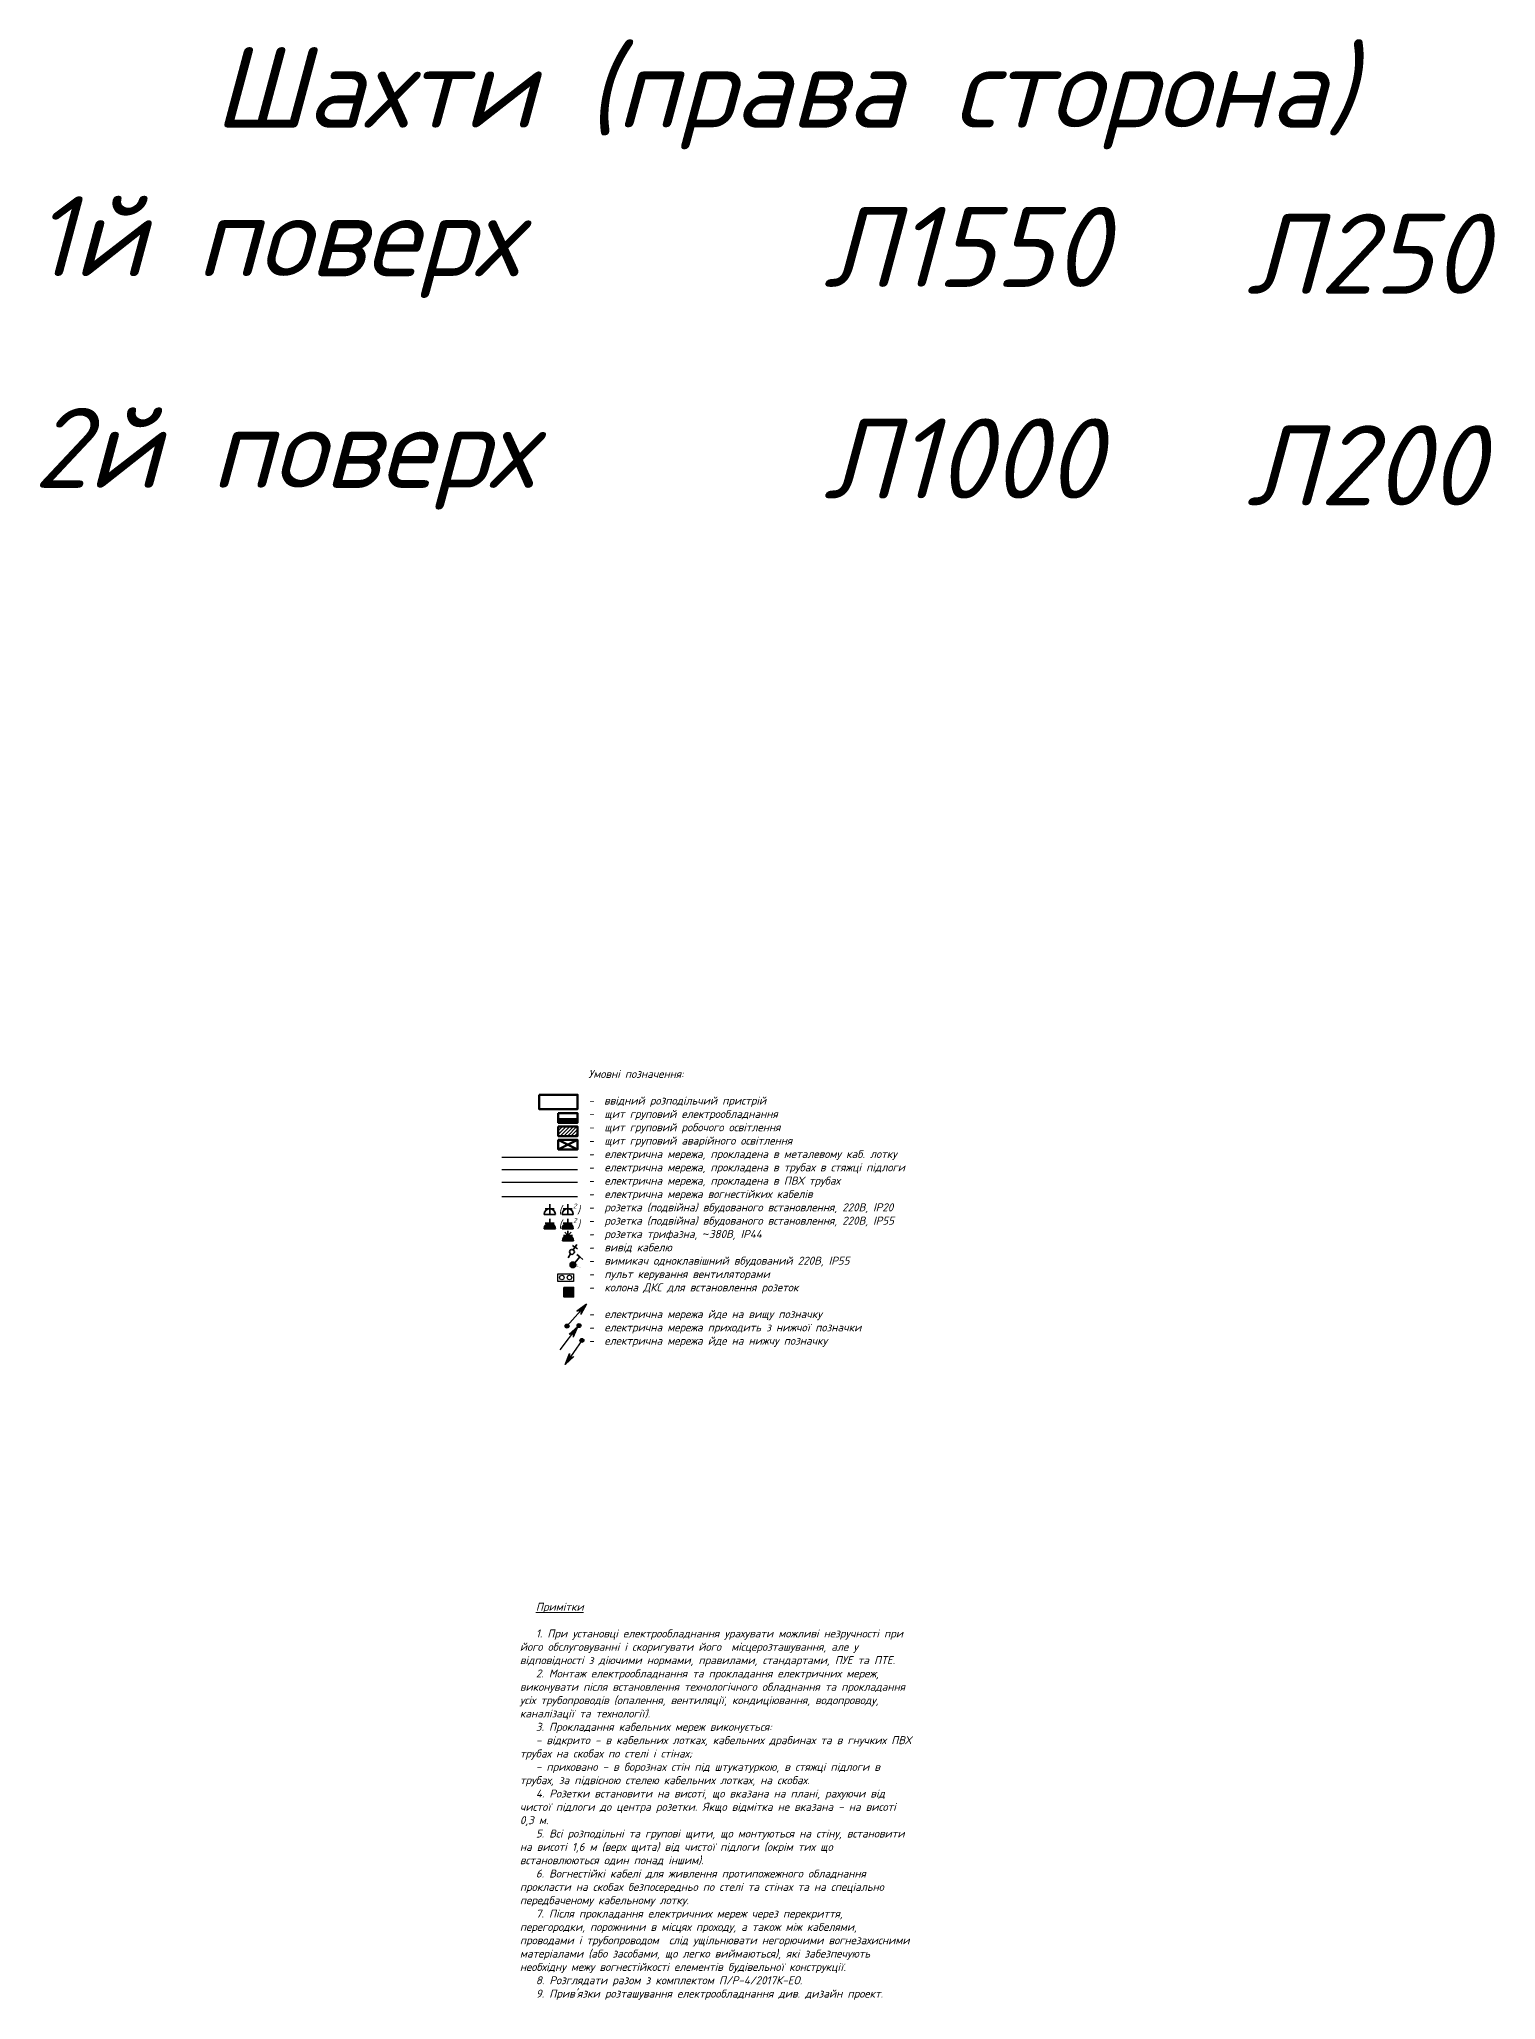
# Model space of a CAD drawing. Header units: millimetres. Extents: x -164867 to 807677, y -316775 to 513985.
# Drawn here: x 250253 to 295763, y 231017 to 292272 of the extents above; entities that cross this region are included whole.
import ezdxf

# ---------------------------------------------------------------- set-up
doc = ezdxf.new("R2010")
doc.units = ezdxf.units.MM
doc.layers.add('E_Hidden atributes', color=2, linetype='Continuous', plot=False)
for name, color, linetype, lineweight in [('E_Аварійні мережі', 1, 'Continuous', 30), ('E_В лотку', 5, 'Kabl_in_Lotok', 30), ('E_Вент-о6ладнання', 84, 'Continuous', 30), ('E_Вимикачі', 84, 'Continuous', 35), ('E_Обладнання', 84, 'Continuous', 35), ('E_Розп. мережі', 5, 'Continuous', 30), ('E_Щити', 1, 'Continuous', 50)]:
    doc.layers.add(name, color=color, linetype=linetype, lineweight=lineweight)
doc.styles.add('GOST 2.304', font='isocpeui.ttf')
doc.styles.add('ГОСТ 2.304', font='isocpeui.ttf')
doc.linetypes.add('Kabl_in_Lotok', pattern='A,10,[130,ltypeshp.shx,S=1,R=0,X=0,Y=0],1,[130,ltypeshp.shx,S=1,R=90,X=0,Y=-1],1,[130,ltypeshp.shx,S=1,R=0,X=0,Y=0],10', length=22)
doc.linetypes.add('Kabl_in_Tube', pattern='A,10,[133,ltypeshp.shx,S=1,R=0,X=0,Y=0],10', length=20)

# ---------------------------------------------------------------- blocks, each defined once
blk = doc.blocks.new('электровывод')
at = {"color": 0, "linetype": 'ByBlock', "lineweight": -2}
for p, q in [((-123, 124), (-205, 207)), ((-202, 127), (-125, 204)), ((-59, 60), (0, 0))]:
    blk.add_line(p, q, dxfattribs=at)
blk.add_circle((-91, 92), 44.9, dxfattribs=at)
blk = doc.blocks.new('*U6')
at = {"lineweight": 40}
h = blk.add_hatch(color=0, dxfattribs=at)
h.dxf.hatch_style = 1
h.paths.add_polyline_path([(300, 150), (-300, 150), (-300, 0), (300, 0)])
at = {"color": 0}
blk.add_lwpolyline([(-300, 300), (300, 300), (300, 0), (-300, 0)], close=True, dxfattribs=at)
blk = doc.blocks.new('*U5')
at = {"lineweight": 20}
h = blk.add_hatch(dxfattribs=at)
h.set_pattern_fill('ANSI31', color=0, scale=25)
h.paths.add_polyline_path([(-300, 300), (-300, 0), (300, 0), (300, 300)])
at = {"color": 0}
blk.add_lwpolyline([(-300, 300), (300, 300), (300, 0), (-300, 0)], close=True, dxfattribs=at)
blk = doc.blocks.new('*U4')
at = {"color": 0}
for p, q in [((-300, 300), (300, 0)), ((-300, 0), (300, 300))]:
    blk.add_line(p, q, dxfattribs=at)
blk.add_lwpolyline([(-300, 300), (300, 300), (300, 0), (-300, 0)], close=True, dxfattribs=at)
blk = doc.blocks.new('*U69')
at = {"lineweight": -2}
h = blk.add_hatch(color=256, dxfattribs=at)
edge = h.paths.add_edge_path()
edge.add_arc((0.1, 0), 1.28, 0, 360)
h = blk.add_hatch(color=256, dxfattribs=at)
h.paths.add_polyline_path([(-0.5, -0.7), (-5.3, -6.2), (-2.9, -5.2)])
h.paths.add_polyline_path([(-0.5, -0.7), (-2.9, -5.2), (-2.4, -7.8)])
for p, q in [((-9.2, -16.8), (-0.5, -0.7)), ((-0.5, -0.7), (-5.3, -6.2)), ((-0.5, -0.7), (-5.3, -6.2)), ((-5.3, -6.2), (-2.9, -5.2)), ((-5.3, -6.2), (-2.9, -5.2)), ((-2.9, -5.2), (-2.4, -7.8)), ((-2.9, -5.2), (-2.4, -7.8)), ((-0.5, -0.7), (-2.4, -7.8)), ((-0.5, -0.7), (-2.4, -7.8))]:
    blk.add_line(p, q, dxfattribs=at)
blk.add_circle((0.1, 0), 1.24, dxfattribs=at)
blk = doc.blocks.new('*U68')
at = {"lineweight": -2}
h = blk.add_hatch(color=256, dxfattribs=at)
h.paths.add_polyline_path([(8.8, 16.1), (3.9, 10.6), (6.3, 11.7)])
h.paths.add_polyline_path([(8.8, 16.1), (6.3, 11.7), (6.8, 9)])
h = blk.add_hatch(color=256, dxfattribs=at)
edge = h.paths.add_edge_path()
edge.add_arc((0.1, 0), 1.28, 0, 360)
for p, q in [((0, 0), (8.8, 16.1)), ((8.8, 16.1), (3.9, 10.6)), ((8.8, 16.1), (6.8, 9)), ((3.9, 10.6), (6.3, 11.7)), ((6.3, 11.7), (6.8, 9))]:
    blk.add_line(p, q, dxfattribs=at)
blk.add_circle((0.1, 0), 1.24, dxfattribs=at)
blk = doc.blocks.new('*U18')
at = {"lineweight": -2}
h = blk.add_hatch(color=256, dxfattribs=at)
edge = h.paths.add_edge_path()
edge.add_arc((0.1, 0), 1.28, 0, 360)
h = blk.add_hatch(color=256, dxfattribs=at)
h.paths.add_polyline_path([(8.9, -16.1), (4, -10.6), (6.4, -11.7)])
h.paths.add_polyline_path([(8.9, -16.1), (6.4, -11.7), (6.9, -9)])
for p, q in [((0.1, 0), (8.9, -16.1)), ((8.9, -16.1), (4, -10.6)), ((4, -10.6), (6.4, -11.7)), ((6.4, -11.7), (6.9, -9)), ((8.9, -16.1), (6.9, -9))]:
    blk.add_line(p, q, dxfattribs=at)
blk.add_circle((0.1, 0), 1.24, dxfattribs=at)
blk = doc.blocks.new('*U7')
at = {"color": 0}
blk.add_lwpolyline([(-600, 450), (600, 450), (600, 0), (-600, 0)], close=True, dxfattribs=at)
blk = doc.blocks.new('ПК вентиляторів')
blk.add_lwpolyline([(-246, 60), (0, 60), (0, -60), (-246, -60)], close=True)
for centre in [(-182, 0), (-64, 0)]:
    blk.add_circle(centre, 35.5)
blk = doc.blocks.new('*U275')
h = blk.add_hatch(color=0)
h.dxf.hatch_style = 1
h.paths.add_polyline_path([(88, 0, 1), (-88, 0, 1)])
at = {"color": 0}
for points in [[(127, 301), (17, 348)], [(34, 81), (127, 301)], [(238, 254), (127, 301)]]:
    blk.add_lwpolyline(points, dxfattribs=at)
blk.add_circle((0, 0), 87.5, dxfattribs=at)
at = {"layer": 'E_Hidden atributes', "style": 'GOST 2.304'}
for tag, p in [('TYPE', (-77, 42)), ('IP', (-72, 75)), ('INSTALATION', (-72, 10)), ('LOCATION', (-72, -20)), ('COLOR', (-72, -88)), ('VENDOR', (-72, -55))]:
    blk.add_attdef(tag, p, '', height=25, dxfattribs=at)
blk = doc.blocks.new('ДКС колона')
at = {"layer": 'E_Обладнання', "ltscale": 30}
h = blk.add_hatch(color=6, dxfattribs=at)
h.dxf.hatch_style = 1
h.paths.add_polyline_path([(150, 150), (-150, 150), (-150, -150), (150, -150)])
at = {"layer": 'E_Обладнання', "color": 6, "ltscale": 30}
blk.add_lwpolyline([(-150, 150), (150, 150), (150, -150), (-150, -150)], close=True, dxfattribs=at)

msp = doc.modelspace()

# ---------------------------------------------------------------- hatches: boundary and pattern name
at = {"layer": 'E_Обладнання'}
h = msp.add_hatch(color=256, dxfattribs=at)
h.dxf.hatch_style = 1
h.paths.add_polyline_path([(266380.52, 255105.03, 1), (266030.52, 255105.03)])
h = msp.add_hatch(color=256, dxfattribs=at)
h.dxf.hatch_style = 1
h.paths.add_polyline_path([(266940.52, 255105.03, 1), (266590.52, 255105.03)])
h = msp.add_hatch(color=256, dxfattribs=at)
h.dxf.hatch_style = 1
h.paths.add_polyline_path([(266948.34, 254726.04, 1), (266598.34, 254726.04)])

# ---------------------------------------------------------------- linework, layer by layer
at = {"layer": 'E_Аварійні мережі'}
msp.add_lwpolyline([(267072.9, 256102.01), (264707.32, 256102.01)], dxfattribs=at)
at = {"layer": 'E_В лотку', "ltscale": 100}
msp.add_lwpolyline([(264709.25, 257342.8), (267074.83, 257342.8)], dxfattribs=at)
at = {"layer": 'E_Обладнання'}
for p, q in [((266380.52, 255555.03), (266030.52, 255555.03)), ((266345.52, 255730.03), (266065.52, 255730.03)), ((266205.52, 255730.03), (266205.52, 255870.03)), ((266205.52, 255730.03), (266205.52, 255870.03)), ((266205.52, 255730.03), (266205.52, 255870.03)), ((266205.52, 255730.03), (266205.52, 255555.03)), ((266940.52, 255555.03), (266590.52, 255555.03)), ((266905.52, 255730.03), (266625.52, 255730.03)), ((266765.52, 255730.03), (266765.52, 255870.03)), ((266765.52, 255730.03), (266765.52, 255870.03)), ((266765.52, 255730.03), (266765.52, 255870.03)), ((266765.52, 255730.03), (266765.52, 255555.03)), ((266380.52, 255105.03), (266030.52, 255105.03)), ((266345.52, 255280.03), (266065.52, 255280.03)), ((266205.52, 255280.03), (266205.52, 255420.03)), ((266205.52, 255280.03), (266205.52, 255420.03)), ((266205.52, 255280.03), (266205.52, 255420.03)), ((266205.52, 255280.03), (266205.52, 255105.03)), ((266940.52, 255105.03), (266590.52, 255105.03)), ((266905.52, 255280.03), (266625.52, 255280.03)), ((266913.34, 254901.04), (266633.34, 254901.04)), ((266773.34, 254901.04), (266674.34, 255000.04)), ((266765.52, 255280.03), (266765.52, 255420.03)), ((266765.52, 255280.03), (266765.52, 255420.03)), ((266765.52, 255280.03), (266765.52, 255420.03)), ((266765.52, 255280.03), (266765.52, 255105.03)), ((266773.34, 254901.04), (266773.34, 255041.04)), ((266773.34, 254901.04), (266773.34, 255041.04)), ((266773.34, 254901.04), (266773.34, 255041.04)), ((266773.34, 254901.04), (266872.33, 255000.04)), ((266773.34, 254901.04), (266773.34, 254726.04)), ((266948.34, 254726.04), (266598.34, 254726.04))]:
    msp.add_line(p, q, dxfattribs=at)
for centre in [(266205.52, 255555.03), (266765.52, 255555.03), (266205.52, 255105.03), (266765.52, 255105.03), (266773.34, 254726.04)]:
    msp.add_arc(centre, 175, 0, 180, dxfattribs=at)
at = {"layer": 'E_Розп. мережі', "color": 30, "linetype": 'Kabl_in_Tube', "ltscale": 60, "true_color": 0xf8991e}
msp.add_lwpolyline([(267072.9, 256945.96), (264707.32, 256945.96)], dxfattribs=at)
at = {"layer": 'E_Розп. мережі'}
msp.add_lwpolyline([(267072.9, 256547.45), (264707.32, 256547.45)], dxfattribs=at)

# ---------------------------------------------------------------- block references
at = {"layer": 'E_В лотку', "ltscale": 100}
for name, p, xscale, yscale, zscale, rotation in [('*U68', (266739.08, 252067.32), 50.00000000000004, 50.00000000000004, 50.00000000000004, 346.4569506739439), ('*U69', (267114.02, 252083.84), 50.00000000000004, 50.00000000000004, 50.00000000000004, 351.4569506739427), ('*U18', (267205.88, 251622.59), 50.00000000000003, 50.00000000000003, 50.00000000000003, 296.456950673945)]:
    msp.add_blockref(name, p, dxfattribs=dict(at, xscale=xscale, yscale=yscale, zscale=zscale, rotation=rotation))
at = {"layer": 'E_Вент-о6ладнання', "xscale": 2, "yscale": 2, "zscale": 2, "rotation": 180}
msp.add_blockref('ПК вентиляторів', (266455.75, 253581.87), dxfattribs=at)
at = {"layer": 'E_Вимикачі', "rotation": 341.6615742490985}
msp.add_blockref('*U275', (266928.01, 253979.02), dxfattribs=at).add_auto_attribs({'INSTALATION': 'Вбудований', 'IP': 'IP54', 'LOCATION': 'Не в специфікацію', 'TYPE': '1-полюсний'})
at = {"layer": 'E_Обладнання', "xscale": -1.687500000021706, "yscale": 1.687500000021705, "zscale": 1.687500000021704, "rotation": 10.78376077381928}
msp.add_blockref('электровывод', (266775.11, 254202.15), dxfattribs=at)
at = {"layer": 'E_Обладнання', "color": 6}
msp.add_blockref('ДКС колона', (266798.34, 253125.48), dxfattribs=at)
at = {"layer": 'E_Щити'}
for name, p in [('*U7', (266472.02, 258844.43)), ('*U6', (266772.02, 258416.57)), ('*U5', (266772.02, 257999.83)), ('*U4', (266772.02, 257583.1))]:
    msp.add_blockref(name, p, dxfattribs=at)

# ---------------------------------------------------------------- texts
at = {"color": 2, "lineweight": 40, "style": 'GOST 2.304'}
for s, p in [('Шахти (права сторона)', (255713.1, 289510.58)), ('1й поверх', (250072.28, 284865.61)), ('Л1550', (274754.05, 284534.59)), ('2й поверх', (250072.28, 278254.32)), ('Л1000', (274754.05, 277923.3))]:
    msp.add_text(s, height=2500, dxfattribs=at).set_placement(p)
at = {"color": 6, "lineweight": 40, "style": 'GOST 2.304'}
for s, p in [('Л250', (287970.51, 284320.9)), ('Л200', (287970.51, 277709.6))]:
    msp.add_text(s, height=2500, dxfattribs=at).set_placement(p)
at = {"color": 7, "lineweight": 15, "char_height": 250, "attachment_point": 1, "style": 'GOST 2.304'}
for s, insert, width in [('\\pt500;{\\C256;Умовні позначення:\\P\\P-  ввідний розподільчий пристрій\\P-^Iщит груповий електрообладнання\\P-^Iщит груповий робочого освітлення\\P-^Iщит груповий аварійного освітлення\\P-^Iелектрична мережа, прокладена в металевому каб. лотку\\P-^Iелектрична мережа, прокладена в трубах в стяжці підлоги\\P-^Iелектрична мережа, прокладена в ПВХ трубах\\P-^Iелектрична мережа вогнестійких кабелів \\P-^Iрозетка (подвійна) вбудованого встановлення, 220В, IP20\\P-^Iрозетка (подвійна) вбудованого встановлення, 220В, IP55\\P-^Iрозетка трифазна, \\fArial|b0|i1|c0|p34;~\\fISOCPEUR|b0|i1|c204|p34;380В, IP44\\P-^Iвивід кабелю\\P-^Iвимикач одноклавішний вбудований 220В, IP55\\P-^Iпульт керування вентиляторами\\P-^Iколона ДКС для встановлення розеток\\P\\P-^Iелектрична мережа йде на вищу позначку\\P-^Iелектрична мережа приходить з нижчої позначки\\P-^Iелектрична мережа йде на нижчу позначку}', (267412.3, 260068.86), 18030.5683), ("\\pi500;{\\LПримітки\\P\\pi436.3125;}\\P1. При установці електрообладнання урахувати можливі незручності при його обслуговуванні і скоригувати його  місцерозташування, але у відповідності з діючими нормами, правилами, стандартами, ПУЕ та ПТЕ.\\P2{\\fISOCPEUR|b0|i1|c238|p34;. }Монтаж електрообладнання та прокладання електричних мереж, виконувати після встановлення технологічного обладнання та прокладання усіх трубопроводів (опалення, вентиляції, кондиціювання, водопроводу, каналізації та технології){\\fISOCPEUR|b0|i1|c238|p34;.\\P}3. Прокладання кабельних мереж виконується:\\P- відкрито - в кабельних лотках, кабельних драбинах та в гнучких ПВХ трубах на скобах по стелі і стінах;\\P- приховано - в борознах стін під штукатуркою, в стяжці підлоги в трубах, за підвісною стелею кабельних лотках, на скобах.\\P4. Розетки встановити на висоті, що вказана на плані, рахуючи від чистої підлоги до центра розетки. Якщо відмітка не вказана - на висоті 0,3 м.\\P5. Всі розподільні та групові щити, що монтуються на стіну, встановити на висоті 1,6 м (верх щита) від чистої підлоги (окрім тих що встановлюються один понад іншим).\\P6. Вогнестійкі кабелі для живлення протипожежного обладнання прокласти на скобах безпосередньо по стелі та стінах та на спеціально передбаченому кабельному лотку.\\P7. Після прокладання електричних мереж через перекриття, перегородки, порожнини в місцях проходу, а також між кабелями, проводами і трубопроводом  слід ущільнювати негорючими вогнезахисними матеріалами (або засобами, що легко виймаються), які забезпечують необхідну межу вогнестійкості елементів будівельної конструкції.\\P8. Розглядати разом з комплектом{\\C256; П/Р-4/2017К-ЕО.}\\P9. Прив'язки розташування електрообладнання див. дизайн проект.", (265271.41, 243420.9), 12232.6624)]:
    msp.add_mtext(s, dxfattribs=dict(at, insert=insert, width=width))
at = {"ltscale": 100, "char_height": 250, "attachment_point": 1, "line_spacing_factor": 1.512, "style": 'ГОСТ 2.304'}
for insert in [(266485.52, 255823.36), (266485.52, 255373.36)]:
    msp.add_mtext_dynamic_manual_height_columns('(   )', width=743.8843, gutter_width=2500, heights=[0], dxfattribs=dict(at, insert=insert))
at = {"layer": 'E_Обладнання', "style": 'GOST 2.304'}
for p in [(266935.52, 255745.03), (266935.52, 255295.03)]:
    msp.add_attdef('2', p, '', height=150, dxfattribs=at)

doc.saveas('drawing.dxf')
